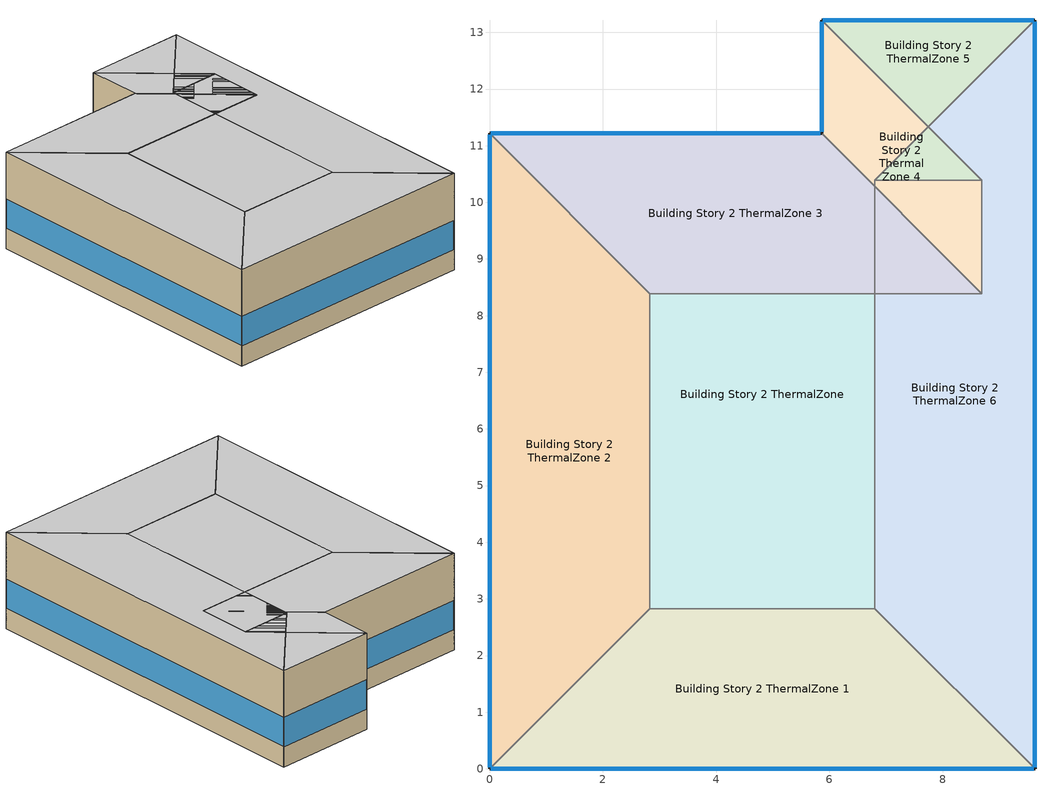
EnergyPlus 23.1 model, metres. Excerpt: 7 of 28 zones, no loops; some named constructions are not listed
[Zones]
Building Story 2 ThermalZone
 floor adiabatic (Typical Interior Floor): 6.8,2.83 2.83,2.83 2.83,8.39 8.69,8.39 8.69,10.39 6.8,10.39 z3.6
 wall adiabatic (Typical Interior Wall): 2.83,2.83 6.8,2.83 6.8,10.39 8.69,10.39 8.69,8.39 2.83,8.39 2.83,2.83 z3.6:7.2
 ceiling adiabatic (Typical Interior Ceiling): 6.8,10.39 8.69,10.39 8.69,8.39 2.83,8.39 2.83,2.83 6.8,2.83 z7.2
Building Story 2 ThermalZone 1
 floor adiabatic (Typical Interior Ceiling): 9.63,0 0,0 2.83,2.83 6.8,2.83 z3.6
 wall outside (Typical Insulated Steel Framed Exterior Wall R-12.99): 0,0 9.63,0 z3.6:7.2
 wall adiabatic (Typical Interior Wall): 9.63,0 6.8,2.83 2.83,2.83 0,0 z3.6:7.2
 window (U 0.55 SHGC 0.25): 0.03,0 9.6,0 z4.36:5.45
 ceiling adiabatic (Typical Interior Ceiling): 6.8,2.83 2.83,2.83 0,0 9.63,0 z7.2
Building Story 2 ThermalZone 2
 floor adiabatic (Typical Interior Ceiling): 0,0 0,11.22 2.83,8.39 2.83,2.83 z3.6
 wall outside (Typical Insulated Steel Framed Exterior Wall R-12.99): 0,11.22 0,0 z3.6:7.2
 wall adiabatic (Typical Interior Wall): 0,0 2.83,2.83 2.83,8.39 0,11.22 z3.6:7.2
 window (U 0.55 SHGC 0.25): 0,11.19 0,0.03 z4.36:5.45
 ceiling adiabatic (Typical Interior Floor): 2.83,2.83 2.83,8.39 0,11.22 0,0 z7.2
Building Story 2 ThermalZone 3
 floor adiabatic (Typical Interior Ceiling): 0,11.22 5.86,11.22 8.69,8.39 2.83,8.39 z3.6
 wall outside (Typical Insulated Steel Framed Exterior Wall R-12.99): 5.86,11.22 0,11.22 z3.6:7.2
 wall adiabatic (Typical Interior Wall): 0,11.22 2.83,8.39 8.69,8.39 5.86,11.22 z3.6:7.2
 window (U 0.55 SHGC 0.25): 5.84,11.22 0.03,11.22 z4.36:5.45
 ceiling adiabatic (Typical Interior Floor): 2.83,8.39 8.69,8.39 5.86,11.22 0,11.22 z7.2
Building Story 2 ThermalZone 4
 floor adiabatic (Typical Interior Ceiling): 5.86,11.22 5.86,13.22 8.69,10.39 8.69,8.39 z3.6
 wall outside (Typical Insulated Steel Framed Exterior Wall R-12.99): 5.86,13.22 5.86,11.22 z3.6:7.2
 wall adiabatic (Typical Interior Wall): 5.86,11.22 8.69,8.39 8.69,10.39 5.86,13.22 z3.6:7.2
 window (U 0.55 SHGC 0.25): 5.86,13.19 5.86,11.24 z4.36:5.47
 ceiling adiabatic (Typical Interior Floor): 8.69,8.39 8.69,10.39 5.86,13.22 5.86,11.22 z7.2
Building Story 2 ThermalZone 5
 floor adiabatic (Typical Interior Ceiling): 5.86,13.22 9.63,13.22 6.8,10.39 8.69,10.39 z3.6
 wall outside (Typical Insulated Steel Framed Exterior Wall R-12.99): 9.63,13.22 5.86,13.22 z3.6:7.2
 wall adiabatic (Typical Interior Wall): 5.86,13.22 8.69,10.39 6.8,10.39 9.63,13.22 z3.6:7.2
 window (U 0.55 SHGC 0.25): 9.6,13.22 5.89,13.22 z4.36:5.46
 ceiling adiabatic (Typical Interior Floor): 8.69,10.39 6.8,10.39 9.63,13.22 5.86,13.22 z7.2
Building Story 2 ThermalZone 6
 floor adiabatic (Typical Interior Ceiling): 9.63,13.22 9.63,0 6.8,2.83 6.8,10.39 z3.6
 wall outside (Typical Insulated Steel Framed Exterior Wall R-12.99): 9.63,0 9.63,13.22 z3.6:7.2
 wall adiabatic (Typical Interior Wall): 9.63,13.22 6.8,10.39 6.8,2.83 9.63,0 z3.6:7.2
 window (U 0.55 SHGC 0.25): 9.63,0.03 9.63,13.19 z4.36:5.45
 ceiling adiabatic (Typical Interior Floor): 6.8,10.39 6.8,2.83 9.63,0 9.63,13.22 z7.2
[Schedule:Day:Interval]
SchoolSecondary BLDG_LIGHT_SCH_2013 Wkdy Day; SchoolSecondary BLDG_LIGHT_SCH_2013 Wkdy Day 2; SchoolSecondary BLDG_LIGHT_MECHANICAL_SCH_2013 Wkdy Day; SchoolSecondary BLDG_LIGHT_MECHANICAL_SCH_2013 Wkdy Day 2: No, 07:00, 0.1773, 21:00, 0.9, 24:00, 0.1773
SchoolSecondary BLDG_LIGHT_SCH_2013 Wknd Day; SchoolSecondary BLDG_LIGHT_SCH_2013 Wknd Day 1; SchoolSecondary BLDG_LIGHT_SCH_2013 Default; SchoolSecondary BLDG_LIGHT_CLASSROOM_SCH_2013 Wknd Day; SchoolSecondary BLDG_LIGHT_CLASSROOM_SCH_2013 Wknd Day 1; SchoolSecondary BLDG_LIGHT_CLASSROOM_SCH_2013 Default; SchoolSecondary BLDG_LIGHT_GYM_SCH_2013 Wknd Day; SchoolSecondary BLDG_LIGHT_GYM_SCH_2013 Wknd Day 1; SchoolSecondary BLDG_LIGHT_GYM_SCH_2013 Default; SchoolSecondary BLDG_LIGHT_LIBRARY_SCH_2013 Wknd Day; SchoolSecondary BLDG_LIGHT_LIBRARY_SCH_2013 Wknd Day 1; SchoolSecondary BLDG_LIGHT_LIBRARY_SCH_2013 Default; SchoolSecondary BLDG_LIGHT_LOBBYFLR1_SCH_2013 Wknd Day; SchoolSecondary BLDG_LIGHT_LOBBYFLR1_SCH_2013 Wknd Day 1; SchoolSecondary BLDG_LIGHT_LOBBYFLR1_SCH_2013 Default; SchoolSecondary BLDG_LIGHT_MECHANICAL_SCH_2013 Wknd Day; SchoolSecondary BLDG_LIGHT_MECHANICAL_SCH_2013 Wknd Day 1; SchoolSecondary BLDG_LIGHT_MECHANICAL_SCH_2013 Default; SchoolSecondary BLDG_LIGHT_OFFICE_SCH_2013 Wknd Day; SchoolSecondary BLDG_LIGHT_OFFICE_SCH_2013 Wknd Day 1; SchoolSecondary BLDG_LIGHT_OFFICE_SCH_2013 Default; SchoolSecondary BLDG_LIGHT_BATH_SCH_2013 Wknd Day; SchoolSecondary BLDG_LIGHT_BATH_SCH_2013 Wknd Day 1; SchoolSecondary BLDG_LIGHT_BATH_SCH_2013 Default; SchoolSecondary BLDG_LIGHT_CORRIDOR_SCH_2013 Wknd Day; SchoolSecondary BLDG_LIGHT_CORRIDOR_SCH_2013 Wknd Day 1; SchoolSecondary BLDG_LIGHT_CORRIDOR_SCH_2013 Default: No, 24:00, 0.1773
SchoolSecondary BLDG_LIGHT_SCH_2013 Wkdy Day 1; SchoolSecondary BLDG_LIGHT_MECHANICAL_SCH_2013 Wkdy Day 1: No, 08:00, 0.1773, 20:00, 0.5, 24:00, 0.1773
SchoolSecondary BLDG_LIGHT_SCH_2013 Summer Design Day; SchoolSecondary BLDG_LIGHT_CLASSROOM_SCH_2013 Summer Design Day; SchoolSecondary BLDG_LIGHT_GYM_SCH_2013 Summer Design Day; SchoolSecondary BLDG_LIGHT_LIBRARY_SCH_2013 Summer Design Day; SchoolSecondary BLDG_LIGHT_LOBBYFLR1_SCH_2013 Summer Design Day; SchoolSecondary BLDG_LIGHT_MECHANICAL_SCH_2013 Summer Design Day; SchoolSecondary BLDG_LIGHT_OFFICE_SCH_2013 Summer Design Day; SchoolSecondary BLDG_LIGHT_BATH_SCH_2013 Summer Design Day; 19 space(s) Occ Sch Summer Design Day 3; 19 space(s) Occ Sch Winter Design Day 3; 19 space(s) Occ Sch Summer Design Day 1; 19 space(s) Occ Sch Winter Design Day 1; 19 space(s) Occ Sch Summer Design Day 2; 19 space(s) Occ Sch Winter Design Day 2; SchoolSecondary BLDG_LIGHT_CORRIDOR_SCH_2013 Summer Design Day: No, 24:00, 1
SchoolSecondary BLDG_LIGHT_SCH_2013 Winter Design Day; SchoolSecondary BLDG_LIGHT_CLASSROOM_SCH_2013 Winter Design Day; SchoolSecondary BLDG_LIGHT_GYM_SCH_2013 Winter Design Day; SchoolSecondary BLDG_LIGHT_LIBRARY_SCH_2013 Winter Design Day; SchoolSecondary BLDG_LIGHT_LOBBYFLR1_SCH_2013 Winter Design Day; SchoolSecondary BLDG_LIGHT_MECHANICAL_SCH_2013 Winter Design Day; SchoolSecondary BLDG_LIGHT_OFFICE_SCH_2013 Winter Design Day; SchoolSecondary BLDG_LIGHT_BATH_SCH_2013 Winter Design Day; SchoolSecondary BLDG_OCC_SCH_Auditorium Wknd Day; SchoolSecondary BLDG_OCC_SCH_Auditorium Wknd Day 1; SchoolSecondary BLDG_OCC_SCH_Auditorium Default; SchoolSecondary BLDG_OCC_SCH_Auditorium Winter Design Day; SchoolSecondary BLDG_OCC_SCH_Cafeteria Wknd Day; SchoolSecondary BLDG_OCC_SCH_Cafeteria Wknd Day 1; SchoolSecondary BLDG_OCC_SCH_Cafeteria Default; SchoolSecondary BLDG_OCC_SCH_Cafeteria Winter Design Day; SchoolSecondary BLDG_OCC_SCH_Extend Wknd Day; SchoolSecondary BLDG_OCC_SCH_Extend Wknd Day 1; SchoolSecondary BLDG_OCC_SCH_Extend Default; SchoolSecondary BLDG_OCC_SCH_Extend Winter Design Day; SchoolSecondary BLDG_OCC_SCH_Gym Wknd Day; SchoolSecondary BLDG_OCC_SCH_Gym Wknd Day 1; SchoolSecondary BLDG_OCC_SCH_Gym Default; SchoolSecondary BLDG_OCC_SCH_Gym Winter Design Day; SchoolSecondary BLDG_OCC_SCH Wknd Day; SchoolSecondary BLDG_OCC_SCH Wknd Day 1; SchoolSecondary BLDG_OCC_SCH Default; SchoolSecondary BLDG_OCC_SCH Winter Design Day; SchoolSecondary BLDG_OCC_SCH_Offices Wknd Day; SchoolSecondary BLDG_OCC_SCH_Offices Wknd Day 1; SchoolSecondary BLDG_OCC_SCH_Offices Default; SchoolSecondary BLDG_OCC_SCH_Offices Winter Design Day; SchoolSecondary BLDG_LIGHT_CORRIDOR_SCH_2013 Winter Design Day: No, 24:00, 0
SchoolSecondary BLDG_LIGHT_CLASSROOM_SCH_2013 Wkdy Day; SchoolSecondary BLDG_LIGHT_CLASSROOM_SCH_2013 Wkdy Day 2: No, 07:00, 0.1773, 08:00, 0.9, 21:00, 0.598291, 24:00, 0.1773
SchoolSecondary BLDG_LIGHT_CLASSROOM_SCH_2013 Wkdy Day 1: No, 08:00, 0.1773, 20:00, 0.332384, 21:00, 0.117863, 24:00, 0.1773
SchoolSecondary BLDG_LIGHT_GYM_SCH_2013 Wkdy Day; SchoolSecondary BLDG_LIGHT_GYM_SCH_2013 Wkdy Day 2: No, 07:00, 0.1773, 08:00, 0.9, 21:00, 0.88182, 24:00, 0.1773
SchoolSecondary BLDG_LIGHT_GYM_SCH_2013 Wkdy Day 1: No, 08:00, 0.1773, 20:00, 0.4899, 21:00, 0.173719, 24:00, 0.1773
SchoolSecondary BLDG_LIGHT_LIBRARY_SCH_2013 Wkdy Day; SchoolSecondary BLDG_LIGHT_LIBRARY_SCH_2013 Wkdy Day 2: No, 07:00, 0.1773, 08:00, 0.9, 21:00, 0.8325, 24:00, 0.1773
SchoolSecondary BLDG_LIGHT_LIBRARY_SCH_2013 Wkdy Day 1: No, 08:00, 0.1773, 20:00, 0.4625, 21:00, 0.164002, 24:00, 0.1773
SchoolSecondary BLDG_LIGHT_LOBBYFLR1_SCH_2013 Wkdy Day; SchoolSecondary BLDG_LIGHT_LOBBYFLR1_SCH_2013 Wkdy Day 2: No, 07:00, 0.1773, 08:00, 0.9, 21:00, 0.855, 24:00, 0.1773
SchoolSecondary BLDG_LIGHT_LOBBYFLR1_SCH_2013 Wkdy Day 1: No, 08:00, 0.1773, 20:00, 0.475, 21:00, 0.168435, 24:00, 0.1773
SchoolSecondary BLDG_LIGHT_OFFICE_SCH_2013 Wkdy Day; SchoolSecondary BLDG_LIGHT_OFFICE_SCH_2013 Wkdy Day 2: No, 07:00, 0.1773, 08:00, 0.9, 21:00, 0.747958, 24:00, 0.1773
SchoolSecondary BLDG_LIGHT_OFFICE_SCH_2013 Wkdy Day 1: No, 08:00, 0.1773, 20:00, 0.415533, 21:00, 0.147348, 24:00, 0.1773
SchoolSecondary BLDG_LIGHT_BATH_SCH_2013 Wkdy Day; SchoolSecondary BLDG_LIGHT_BATH_SCH_2013 Wkdy Day 2: No, 07:00, 0.1773, 08:00, 0.9, 21:00, 0.594, 24:00, 0.1773
SchoolSecondary BLDG_LIGHT_BATH_SCH_2013 Wkdy Day 1: No, 08:00, 0.1773, 20:00, 0.33, 21:00, 0.117018, 24:00, 0.1773
SchoolSecondary BLDG_OCC_SCH_Auditorium Wkdy|SmrDsn Day; SchoolSecondary BLDG_OCC_SCH_Auditorium Wkdy|SmrDsn Day 2; SchoolSecondary BLDG_OCC_SCH_Auditorium Summer Design Day: No, 08:00, 0, 15:00, 0.25, 20:00, 0.95, 24:00, 0
SchoolSecondary BLDG_OCC_SCH_Auditorium Wkdy|SmrDsn Day 1: No, 08:00, 0, 17:00, 0.15, 19:00, 0.35, 24:00, 0
SchoolSecondary ACTIVITY_SCH Default; SchoolSecondary ACTIVITY_SCH Summer Design Day; SchoolSecondary ACTIVITY_SCH Winter Design Day: No, 24:00, 120
SchoolSecondary BLDG_OCC_SCH_Cafeteria Wkdy|SmrDsn Day; SchoolSecondary BLDG_OCC_SCH_Cafeteria Wkdy|SmrDsn Day 2; SchoolSecondary BLDG_OCC_SCH_Cafeteria Summer Design Day: No, 09:00, 0, 15:00, 0.95, 20:00, 0.35, 24:00, 0
SchoolSecondary BLDG_OCC_SCH_Cafeteria Wkdy|SmrDsn Day 1: No, 09:00, 0, 17:00, 0.15, 19:00, 0.35, 24:00, 0
SchoolSecondary BLDG_OCC_SCH_Extend Wkdy|SmrDsn Day; SchoolSecondary BLDG_OCC_SCH_Extend Wkdy|SmrDsn Day 2; SchoolSecondary BLDG_OCC_SCH_Extend Summer Design Day: No, 08:00, 0, 21:00, 0.95, 24:00, 0
SchoolSecondary BLDG_OCC_SCH_Extend Wkdy|SmrDsn Day 1: No, 08:00, 0, 21:00, 0.5, 24:00, 0
SchoolSecondary BLDG_OCC_SCH_Gym Wkdy|SmrDsn Day; SchoolSecondary BLDG_OCC_SCH_Gym Wkdy|SmrDsn Day 2; SchoolSecondary BLDG_OCC_SCH_Gym Summer Design Day: No, 08:00, 0, 16:00, 0.35, 21:00, 0.95, 24:00, 0
SchoolSecondary BLDG_OCC_SCH_Gym Wkdy|SmrDsn Day 1: No, 08:00, 0, 21:00, 0.35, 24:00, 0
SchoolSecondary BLDG_OCC_SCH Wkdy|SmrDsn Day; SchoolSecondary BLDG_OCC_SCH Wkdy|SmrDsn Day 2; SchoolSecondary BLDG_OCC_SCH Summer Design Day: No, 08:00, 0, 16:00, 0.95, 21:00, 0.15, 24:00, 0
SchoolSecondary BLDG_OCC_SCH Wkdy|SmrDsn Day 1: No, 08:00, 0, 21:00, 0.15, 24:00, 0
SchoolSecondary BLDG_OCC_SCH_Offices Wkdy|SmrDsn Day; SchoolSecondary BLDG_OCC_SCH_Offices Wkdy|SmrDsn Day 2; SchoolSecondary BLDG_OCC_SCH_Offices Summer Design Day: No, 08:00, 0, 17:00, 0.95, 21:00, 0.15, 24:00, 0
SchoolSecondary BLDG_OCC_SCH_Offices Wkdy|SmrDsn Day 1: No, 08:00, 0, 17:00, 0.5, 21:00, 0.15, 24:00, 0
19 space(s) Occ Sch Thursday 19; 19 space(s) Occ Sch Friday 19; 19 space(s) Occ Sch Default 3; 19 space(s) Occ Sch Tuesday 19; 19 space(s) Occ Sch Wednesday 19; 19 space(s) Occ Sch Tuesday 18; 19 space(s) Occ Sch Wednesday 18; 19 space(s) Occ Sch Thursday 18; 19 space(s) Occ Sch Friday 18; 19 space(s) Occ Sch Monday 16; 19 space(s) Occ Sch Tuesday 16; 19 space(s) Occ Sch Wednesday 16; 19 space(s) Occ Sch Thursday 16; 19 space(s) Occ Sch Friday 16; 19 space(s) Occ Sch Monday 14; 19 space(s) Occ Sch Wednesday 15; 19 space(s) Occ Sch Thursday 15; 19 space(s) Occ Sch Friday 15; 19 space(s) Occ Sch Monday 13; 19 space(s) Occ Sch Tuesday 15; 19 space(s) Occ Sch Thursday 14; 19 space(s) Occ Sch Friday 14; 19 space(s) Occ Sch Default 2; 19 space(s) Occ Sch Tuesday 14; 19 space(s) Occ Sch Wednesday 14; 19 space(s) Occ Sch Tuesday 13; 19 space(s) Occ Sch Wednesday 13; 19 space(s) Occ Sch Thursday 13; 19 space(s) Occ Sch Friday 13; 19 space(s) Occ Sch Monday 12; 19 space(s) Occ Sch Tuesday 11; 19 space(s) Occ Sch Wednesday 11; 19 space(s) Occ Sch Thursday 11; 19 space(s) Occ Sch Friday 11; 19 space(s) Occ Sch Monday 10; 19 space(s) Occ Sch Wednesday 10; 19 space(s) Occ Sch Thursday 10; 19 space(s) Occ Sch Friday 10; 19 space(s) Occ Sch Monday 9; 19 space(s) Occ Sch Tuesday 10: No, 05:00, 0, 06:00, 1, 07:00, 1, 08:00, 1, 09:00, 1, 11:00, 0, 13:00, 1, 14:00, 0, 15:00, 1, 16:00, 1, 17:00, 1, 18:00, 1, 19:00, 0, 20:00, 1, 21:00, 1, 22:00, 1, 24:00, 0
19 space(s) Occ Sch Saturday 3; 19 space(s) Occ Sch Saturday 2: No, 05:00, 0, 06:00, 1, 07:00, 0, 08:00, 1, 11:00, 0, 12:00, 1, 16:00, 0, 17:00, 1, 18:00, 0, 19:00, 1, 24:00, 0
19 space(s) Occ Sch Sunday 3; 19 space(s) Occ Sch Sunday 2: No, 05:00, 0, 06:00, 1, 17:00, 0, 18:00, 1, 24:00, 0
19 space(s) Occ Sch Wednesday 17; 19 space(s) Occ Sch Thursday 17; 19 space(s) Occ Sch Friday 17; 19 space(s) Occ Sch Monday 15; 19 space(s) Occ Sch Tuesday 17; 19 space(s) Occ Sch Wednesday 12; 19 space(s) Occ Sch Thursday 12; 19 space(s) Occ Sch Friday 12; 19 space(s) Occ Sch Monday 11; 19 space(s) Occ Sch Tuesday 12: No, 05:00, 0, 06:00, 1, 07:00, 1, 08:00, 1, 09:00, 1, 11:00, 0, 13:00, 1, 16:00, 0, 17:00, 1, 18:00, 1, 19:00, 1, 20:00, 0, 21:00, 1, 22:00, 1, 24:00, 0
19 space(s) Occ Sch Thursday 9; 19 space(s) Occ Sch Friday 9; 19 space(s) Occ Sch Default 1; 19 space(s) Occ Sch Tuesday 9; 19 space(s) Occ Sch Wednesday 9; 19 space(s) Occ Sch Wednesday 5; 19 space(s) Occ Sch Thursday 5; 19 space(s) Occ Sch Friday 5; 19 space(s) Occ Sch Monday 5; 19 space(s) Occ Sch Tuesday 5: No, 05:00, 0, 06:00, 0.000997537, 07:00, 0.00109729, 08:00, 0.0577574, 09:00, 0.00937685, 11:00, 0, 13:00, 0.00468843, 14:00, 0, 15:00, 0.0104741, 16:00, 0.0186539, 17:00, 0.00738178, 18:00, 0.00209483, 19:00, 0, 20:00, 0.0256367, 21:00, 0.0249384, 22:00, 0.000498769, 24:00, 0
19 space(s) Occ Sch Saturday 1: No, 05:00, 0, 06:00, 0.000997537, 07:00, 0, 08:00, 0.00209483, 11:00, 0, 12:00, 0.00209483, 16:00, 0, 17:00, 0.000498769, 18:00, 0, 19:00, 0.000498769, 24:00, 0
19 space(s) Occ Sch Sunday 1: No, 05:00, 0, 06:00, 0.000498769, 17:00, 0, 18:00, 0.000498769, 24:00, 0
19 space(s) Occ Sch Tuesday 8; 19 space(s) Occ Sch Wednesday 8; 19 space(s) Occ Sch Thursday 8; 19 space(s) Occ Sch Friday 8; 19 space(s) Occ Sch Monday 8; 19 space(s) Occ Sch Tuesday 6; 19 space(s) Occ Sch Wednesday 6; 19 space(s) Occ Sch Thursday 6; 19 space(s) Occ Sch Friday 6; 19 space(s) Occ Sch Monday 6: No, 05:00, 0, 06:00, 0.000997537, 07:00, 0.00109729, 08:00, 0.0299261, 09:00, 0.00937685, 11:00, 0, 13:00, 0.00468843, 14:00, 0, 15:00, 0.0104741, 16:00, 0.00917734, 17:00, 0.00738178, 18:00, 0.00209483, 19:00, 0, 20:00, 0.0256367, 21:00, 0.0249384, 22:00, 0.000498769, 24:00, 0
19 space(s) Occ Sch Wednesday 7; 19 space(s) Occ Sch Thursday 7; 19 space(s) Occ Sch Friday 7; 19 space(s) Occ Sch Monday 7; 19 space(s) Occ Sch Tuesday 7: No, 05:00, 0, 06:00, 0.000997537, 07:00, 0.00109729, 08:00, 0.0248387, 09:00, 0.00149631, 11:00, 0, 13:00, 0.00468843, 16:00, 0, 17:00, 0.000399015, 18:00, 0.00199507, 19:00, 0.0116712, 20:00, 0, 21:00, 0.013367, 22:00, 0.000498769, 24:00, 0
SchoolSecondary BLDG_EQUIP_SCH_2013 Wkdy Day; SchoolSecondary BLDG_EQUIP_SCH_2013 Wkdy Day 2: No, 08:00, 0.295624, 17:00, 0.90367, 21:00, 0.332931, 24:00, 0.295624
SchoolSecondary BLDG_EQUIP_SCH_2013 Default|Wknd Day; SchoolSecondary BLDG_EQUIP_SCH_2013 Default|Wknd Day 2; SchoolSecondary BLDG_EQUIP_SCH_2013 Default: No, 24:00, 0.295624
SchoolSecondary BLDG_EQUIP_SCH_2013 Wkdy Day 1: No, 08:00, 0.21116, 17:00, 0.475616, 21:00, 0.237808, 24:00, 0.21116
SchoolSecondary BLDG_EQUIP_SCH_2013 Default|Wknd Day 1: No, 24:00, 0.21116
SchoolSecondary BLDG_EQUIP_SCH_2013 Summer Design Day: No, 08:00, 0.35, 17:00, 0.95, 24:00, 0.35
SchoolSecondary BLDG_EQUIP_SCH_2013 Winter Design Day 2: No, 24:00, 0.35
SchoolSecondary KITCHEN_ELEC_EQUIP_SCH Wkdy Day; SchoolSecondary KITCHEN_ELEC_EQUIP_SCH Wkdy Day 1; SchoolSecondary KITCHEN_ELEC_EQUIP_SCH Wkdy Day 2; SchoolSecondary KITCHEN_ELEC_EQUIP_SCH Summer Design Day: No, 08:00, 0.1, 10:00, 0.15, 13:00, 0.25, 15:00, 0.15, 24:00, 0.1
SchoolSecondary KITCHEN_ELEC_EQUIP_SCH Wknd Day; SchoolSecondary KITCHEN_ELEC_EQUIP_SCH Wknd Day 1; SchoolSecondary KITCHEN_ELEC_EQUIP_SCH Default; SchoolSecondary KITCHEN_ELEC_EQUIP_SCH Winter Design Day: No, 24:00, 0.1
SchoolSecondary KITCHEN_GAS_EQUIP_SCH Wkdy|SmrDsn Day; SchoolSecondary KITCHEN_GAS_EQUIP_SCH Wkdy|SmrDsn Day 1; SchoolSecondary KITCHEN_GAS_EQUIP_SCH Wkdy|SmrDsn Day 2; SchoolSecondary KITCHEN_GAS_EQUIP_SCH Summer Design Day: No, 08:00, 0.02, 10:00, 0.15, 13:00, 0.2, 15:00, 0.1, 24:00, 0.02
SchoolSecondary KITCHEN_GAS_EQUIP_SCH Wknd Day; SchoolSecondary KITCHEN_GAS_EQUIP_SCH Wknd Day 1; SchoolSecondary KITCHEN_GAS_EQUIP_SCH Default; SchoolSecondary KITCHEN_GAS_EQUIP_SCH Winter Design Day: No, 24:00, 0.02
SchoolSecondary BLDG_LIGHT_CORRIDOR_SCH_2013 Wkdy Day; SchoolSecondary BLDG_LIGHT_CORRIDOR_SCH_2013 Wkdy Day 2: No, 07:00, 0.1773, 08:00, 0.9, 21:00, 0.551772, 24:00, 0.1773
SchoolSecondary BLDG_LIGHT_CORRIDOR_SCH_2013 Wkdy Day 1: No, 08:00, 0.1773, 20:00, 0.30654, 21:00, 0.108699, 24:00, 0.1773
[Schedule:Week:Daily]
SchoolSecondary BLDG_LIGHT_SCH_2013 Week Rule - Jan1-Jan3: SchoolSecondary BLDG_LIGHT_SCH_2013 Wkdy Day, SchoolSecondary BLDG_LIGHT_SCH_2013 Wkdy Day, SchoolSecondary BLDG_LIGHT_SCH_2013 Wkdy Day, SchoolSecondary BLDG_LIGHT_SCH_2013 Wkdy Day, SchoolSecondary BLDG_LIGHT_SCH_2013 Wkdy Day, SchoolSecondary BLDG_LIGHT_SCH_2013 Wkdy Day, SchoolSecondary BLDG_LIGHT_SCH_2013 Wknd Day, SchoolSecondary BLDG_LIGHT_SCH_2013 Default, SchoolSecondary BLDG_LIGHT_SCH_2013 Summer Design Day, SchoolSecondary BLDG_LIGHT_SCH_2013 Winter Design Day, SchoolSecondary BLDG_LIGHT_SCH_2013 Default, SchoolSecondary BLDG_LIGHT_SCH_2013 Default
SchoolSecondary BLDG_LIGHT_SCH_2013 Week Rule - Jan4-Jun27: SchoolSecondary BLDG_LIGHT_SCH_2013 Wknd Day, SchoolSecondary BLDG_LIGHT_SCH_2013 Wkdy Day, SchoolSecondary BLDG_LIGHT_SCH_2013 Wkdy Day, SchoolSecondary BLDG_LIGHT_SCH_2013 Wkdy Day, SchoolSecondary BLDG_LIGHT_SCH_2013 Wkdy Day, SchoolSecondary BLDG_LIGHT_SCH_2013 Wkdy Day, SchoolSecondary BLDG_LIGHT_SCH_2013 Wknd Day, SchoolSecondary BLDG_LIGHT_SCH_2013 Default, SchoolSecondary BLDG_LIGHT_SCH_2013 Summer Design Day, SchoolSecondary BLDG_LIGHT_SCH_2013 Winter Design Day, SchoolSecondary BLDG_LIGHT_SCH_2013 Default, SchoolSecondary BLDG_LIGHT_SCH_2013 Default
SchoolSecondary BLDG_LIGHT_SCH_2013 Week Rule - Jun28-Jul4: SchoolSecondary BLDG_LIGHT_SCH_2013 Wknd Day, SchoolSecondary BLDG_LIGHT_SCH_2013 Wkdy Day, SchoolSecondary BLDG_LIGHT_SCH_2013 Wkdy Day, SchoolSecondary BLDG_LIGHT_SCH_2013 Wkdy Day 1, SchoolSecondary BLDG_LIGHT_SCH_2013 Wkdy Day 1, SchoolSecondary BLDG_LIGHT_SCH_2013 Wkdy Day 1, SchoolSecondary BLDG_LIGHT_SCH_2013 Wknd Day 1, SchoolSecondary BLDG_LIGHT_SCH_2013 Default, SchoolSecondary BLDG_LIGHT_SCH_2013 Summer Design Day, SchoolSecondary BLDG_LIGHT_SCH_2013 Winter Design Day, SchoolSecondary BLDG_LIGHT_SCH_2013 Default, SchoolSecondary BLDG_LIGHT_SCH_2013 Default
SchoolSecondary BLDG_LIGHT_SCH_2013 Week Rule - Jul5-Aug29: SchoolSecondary BLDG_LIGHT_SCH_2013 Wknd Day 1, SchoolSecondary BLDG_LIGHT_SCH_2013 Wkdy Day 1, SchoolSecondary BLDG_LIGHT_SCH_2013 Wkdy Day 1, SchoolSecondary BLDG_LIGHT_SCH_2013 Wkdy Day 1, SchoolSecondary BLDG_LIGHT_SCH_2013 Wkdy Day 1, SchoolSecondary BLDG_LIGHT_SCH_2013 Wkdy Day 1, SchoolSecondary BLDG_LIGHT_SCH_2013 Wknd Day 1, SchoolSecondary BLDG_LIGHT_SCH_2013 Default, SchoolSecondary BLDG_LIGHT_SCH_2013 Summer Design Day, SchoolSecondary BLDG_LIGHT_SCH_2013 Winter Design Day, SchoolSecondary BLDG_LIGHT_SCH_2013 Default, SchoolSecondary BLDG_LIGHT_SCH_2013 Default
SchoolSecondary BLDG_LIGHT_SCH_2013 Week Rule - Aug30-Sep5: SchoolSecondary BLDG_LIGHT_SCH_2013 Wknd Day 1, SchoolSecondary BLDG_LIGHT_SCH_2013 Wkdy Day 1, SchoolSecondary BLDG_LIGHT_SCH_2013 Wkdy Day 2, SchoolSecondary BLDG_LIGHT_SCH_2013 Wkdy Day 2, SchoolSecondary BLDG_LIGHT_SCH_2013 Wkdy Day 2, SchoolSecondary BLDG_LIGHT_SCH_2013 Wkdy Day 2, SchoolSecondary BLDG_LIGHT_SCH_2013 Default, SchoolSecondary BLDG_LIGHT_SCH_2013 Default, SchoolSecondary BLDG_LIGHT_SCH_2013 Summer Design Day, SchoolSecondary BLDG_LIGHT_SCH_2013 Winter Design Day, SchoolSecondary BLDG_LIGHT_SCH_2013 Default, SchoolSecondary BLDG_LIGHT_SCH_2013 Default
SchoolSecondary BLDG_LIGHT_SCH_2013 Week Rule - Sep6-Dec31: SchoolSecondary BLDG_LIGHT_SCH_2013 Default, SchoolSecondary BLDG_LIGHT_SCH_2013 Wkdy Day 2, SchoolSecondary BLDG_LIGHT_SCH_2013 Wkdy Day 2, SchoolSecondary BLDG_LIGHT_SCH_2013 Wkdy Day 2, SchoolSecondary BLDG_LIGHT_SCH_2013 Wkdy Day 2, SchoolSecondary BLDG_LIGHT_SCH_2013 Wkdy Day 2, SchoolSecondary BLDG_LIGHT_SCH_2013 Default, SchoolSecondary BLDG_LIGHT_SCH_2013 Default, SchoolSecondary BLDG_LIGHT_SCH_2013 Summer Design Day, SchoolSecondary BLDG_LIGHT_SCH_2013 Winter Design Day, SchoolSecondary BLDG_LIGHT_SCH_2013 Default, SchoolSecondary BLDG_LIGHT_SCH_2013 Default
SchoolSecondary BLDG_LIGHT_CLASSROOM_SCH_2013 Week Rule - Jan1-Jan3: SchoolSecondary BLDG_LIGHT_CLASSROOM_SCH_2013 Wkdy Day, SchoolSecondary BLDG_LIGHT_CLASSROOM_SCH_2013 Wkdy Day, SchoolSecondary BLDG_LIGHT_CLASSROOM_SCH_2013 Wkdy Day, SchoolSecondary BLDG_LIGHT_CLASSROOM_SCH_2013 Wkdy Day, SchoolSecondary BLDG_LIGHT_CLASSROOM_SCH_2013 Wkdy Day, SchoolSecondary BLDG_LIGHT_CLASSROOM_SCH_2013 Wkdy Day, SchoolSecondary BLDG_LIGHT_CLASSROOM_SCH_2013 Wknd Day, SchoolSecondary BLDG_LIGHT_CLASSROOM_SCH_2013 Default, SchoolSecondary BLDG_LIGHT_CLASSROOM_SCH_2013 Summer Design Day, SchoolSecondary BLDG_LIGHT_CLASSROOM_SCH_2013 Winter Design Day, SchoolSecondary BLDG_LIGHT_CLASSROOM_SCH_2013 Default, SchoolSecondary BLDG_LIGHT_CLASSROOM_SCH_2013 Default
SchoolSecondary BLDG_LIGHT_CLASSROOM_SCH_2013 Week Rule - Jan4-Jun27: SchoolSecondary BLDG_LIGHT_CLASSROOM_SCH_2013 Wknd Day, SchoolSecondary BLDG_LIGHT_CLASSROOM_SCH_2013 Wkdy Day, SchoolSecondary BLDG_LIGHT_CLASSROOM_SCH_2013 Wkdy Day, SchoolSecondary BLDG_LIGHT_CLASSROOM_SCH_2013 Wkdy Day, SchoolSecondary BLDG_LIGHT_CLASSROOM_SCH_2013 Wkdy Day, SchoolSecondary BLDG_LIGHT_CLASSROOM_SCH_2013 Wkdy Day, SchoolSecondary BLDG_LIGHT_CLASSROOM_SCH_2013 Wknd Day, SchoolSecondary BLDG_LIGHT_CLASSROOM_SCH_2013 Default, SchoolSecondary BLDG_LIGHT_CLASSROOM_SCH_2013 Summer Design Day, SchoolSecondary BLDG_LIGHT_CLASSROOM_SCH_2013 Winter Design Day, SchoolSecondary BLDG_LIGHT_CLASSROOM_SCH_2013 Default, SchoolSecondary BLDG_LIGHT_CLASSROOM_SCH_2013 Default
SchoolSecondary BLDG_LIGHT_CLASSROOM_SCH_2013 Week Rule - Jun28-Jul4: SchoolSecondary BLDG_LIGHT_CLASSROOM_SCH_2013 Wknd Day, SchoolSecondary BLDG_LIGHT_CLASSROOM_SCH_2013 Wkdy Day, SchoolSecondary BLDG_LIGHT_CLASSROOM_SCH_2013 Wkdy Day, SchoolSecondary BLDG_LIGHT_CLASSROOM_SCH_2013 Wkdy Day 1, SchoolSecondary BLDG_LIGHT_CLASSROOM_SCH_2013 Wkdy Day 1, SchoolSecondary BLDG_LIGHT_CLASSROOM_SCH_2013 Wkdy Day 1, SchoolSecondary BLDG_LIGHT_CLASSROOM_SCH_2013 Wknd Day 1, SchoolSecondary BLDG_LIGHT_CLASSROOM_SCH_2013 Default, SchoolSecondary BLDG_LIGHT_CLASSROOM_SCH_2013 Summer Design Day, SchoolSecondary BLDG_LIGHT_CLASSROOM_SCH_2013 Winter Design Day, SchoolSecondary BLDG_LIGHT_CLASSROOM_SCH_2013 Default, SchoolSecondary BLDG_LIGHT_CLASSROOM_SCH_2013 Default
SchoolSecondary BLDG_LIGHT_CLASSROOM_SCH_2013 Week Rule - Jul5-Aug29: SchoolSecondary BLDG_LIGHT_CLASSROOM_SCH_2013 Wknd Day 1, SchoolSecondary BLDG_LIGHT_CLASSROOM_SCH_2013 Wkdy Day 1, SchoolSecondary BLDG_LIGHT_CLASSROOM_SCH_2013 Wkdy Day 1, SchoolSecondary BLDG_LIGHT_CLASSROOM_SCH_2013 Wkdy Day 1, SchoolSecondary BLDG_LIGHT_CLASSROOM_SCH_2013 Wkdy Day 1, SchoolSecondary BLDG_LIGHT_CLASSROOM_SCH_2013 Wkdy Day 1, SchoolSecondary BLDG_LIGHT_CLASSROOM_SCH_2013 Wknd Day 1, SchoolSecondary BLDG_LIGHT_CLASSROOM_SCH_2013 Default, SchoolSecondary BLDG_LIGHT_CLASSROOM_SCH_2013 Summer Design Day, SchoolSecondary BLDG_LIGHT_CLASSROOM_SCH_2013 Winter Design Day, SchoolSecondary BLDG_LIGHT_CLASSROOM_SCH_2013 Default, SchoolSecondary BLDG_LIGHT_CLASSROOM_SCH_2013 Default
SchoolSecondary BLDG_LIGHT_CLASSROOM_SCH_2013 Week Rule - Aug30-Sep5: SchoolSecondary BLDG_LIGHT_CLASSROOM_SCH_2013 Wknd Day 1, SchoolSecondary BLDG_LIGHT_CLASSROOM_SCH_2013 Wkdy Day 1, SchoolSecondary BLDG_LIGHT_CLASSROOM_SCH_2013 Wkdy Day 2, SchoolSecondary BLDG_LIGHT_CLASSROOM_SCH_2013 Wkdy Day 2, SchoolSecondary BLDG_LIGHT_CLASSROOM_SCH_2013 Wkdy Day 2, SchoolSecondary BLDG_LIGHT_CLASSROOM_SCH_2013 Wkdy Day 2, SchoolSecondary BLDG_LIGHT_CLASSROOM_SCH_2013 Default, SchoolSecondary BLDG_LIGHT_CLASSROOM_SCH_2013 Default, SchoolSecondary BLDG_LIGHT_CLASSROOM_SCH_2013 Summer Design Day, SchoolSecondary BLDG_LIGHT_CLASSROOM_SCH_2013 Winter Design Day, SchoolSecondary BLDG_LIGHT_CLASSROOM_SCH_2013 Default, SchoolSecondary BLDG_LIGHT_CLASSROOM_SCH_2013 Default
SchoolSecondary BLDG_LIGHT_CLASSROOM_SCH_2013 Week Rule - Sep6-Dec31: SchoolSecondary BLDG_LIGHT_CLASSROOM_SCH_2013 Default, SchoolSecondary BLDG_LIGHT_CLASSROOM_SCH_2013 Wkdy Day 2, SchoolSecondary BLDG_LIGHT_CLASSROOM_SCH_2013 Wkdy Day 2, SchoolSecondary BLDG_LIGHT_CLASSROOM_SCH_2013 Wkdy Day 2, SchoolSecondary BLDG_LIGHT_CLASSROOM_SCH_2013 Wkdy Day 2, SchoolSecondary BLDG_LIGHT_CLASSROOM_SCH_2013 Wkdy Day 2, SchoolSecondary BLDG_LIGHT_CLASSROOM_SCH_2013 Default, SchoolSecondary BLDG_LIGHT_CLASSROOM_SCH_2013 Default, SchoolSecondary BLDG_LIGHT_CLASSROOM_SCH_2013 Summer Design Day, SchoolSecondary BLDG_LIGHT_CLASSROOM_SCH_2013 Winter Design Day, SchoolSecondary BLDG_LIGHT_CLASSROOM_SCH_2013 Default, SchoolSecondary BLDG_LIGHT_CLASSROOM_SCH_2013 Default
SchoolSecondary BLDG_LIGHT_GYM_SCH_2013 Week Rule - Jan1-Jan3: SchoolSecondary BLDG_LIGHT_GYM_SCH_2013 Wkdy Day, SchoolSecondary BLDG_LIGHT_GYM_SCH_2013 Wkdy Day, SchoolSecondary BLDG_LIGHT_GYM_SCH_2013 Wkdy Day, SchoolSecondary BLDG_LIGHT_GYM_SCH_2013 Wkdy Day, SchoolSecondary BLDG_LIGHT_GYM_SCH_2013 Wkdy Day, SchoolSecondary BLDG_LIGHT_GYM_SCH_2013 Wkdy Day, SchoolSecondary BLDG_LIGHT_GYM_SCH_2013 Wknd Day, SchoolSecondary BLDG_LIGHT_GYM_SCH_2013 Default, SchoolSecondary BLDG_LIGHT_GYM_SCH_2013 Summer Design Day, SchoolSecondary BLDG_LIGHT_GYM_SCH_2013 Winter Design Day, SchoolSecondary BLDG_LIGHT_GYM_SCH_2013 Default, SchoolSecondary BLDG_LIGHT_GYM_SCH_2013 Default
SchoolSecondary BLDG_LIGHT_GYM_SCH_2013 Week Rule - Jan4-Jun27: SchoolSecondary BLDG_LIGHT_GYM_SCH_2013 Wknd Day, SchoolSecondary BLDG_LIGHT_GYM_SCH_2013 Wkdy Day, SchoolSecondary BLDG_LIGHT_GYM_SCH_2013 Wkdy Day, SchoolSecondary BLDG_LIGHT_GYM_SCH_2013 Wkdy Day, SchoolSecondary BLDG_LIGHT_GYM_SCH_2013 Wkdy Day, SchoolSecondary BLDG_LIGHT_GYM_SCH_2013 Wkdy Day, SchoolSecondary BLDG_LIGHT_GYM_SCH_2013 Wknd Day, SchoolSecondary BLDG_LIGHT_GYM_SCH_2013 Default, SchoolSecondary BLDG_LIGHT_GYM_SCH_2013 Summer Design Day, SchoolSecondary BLDG_LIGHT_GYM_SCH_2013 Winter Design Day, SchoolSecondary BLDG_LIGHT_GYM_SCH_2013 Default, SchoolSecondary BLDG_LIGHT_GYM_SCH_2013 Default
SchoolSecondary BLDG_LIGHT_GYM_SCH_2013 Week Rule - Jun28-Jul4: SchoolSecondary BLDG_LIGHT_GYM_SCH_2013 Wknd Day, SchoolSecondary BLDG_LIGHT_GYM_SCH_2013 Wkdy Day, SchoolSecondary BLDG_LIGHT_GYM_SCH_2013 Wkdy Day, SchoolSecondary BLDG_LIGHT_GYM_SCH_2013 Wkdy Day 1, SchoolSecondary BLDG_LIGHT_GYM_SCH_2013 Wkdy Day 1, SchoolSecondary BLDG_LIGHT_GYM_SCH_2013 Wkdy Day 1, SchoolSecondary BLDG_LIGHT_GYM_SCH_2013 Wknd Day 1, SchoolSecondary BLDG_LIGHT_GYM_SCH_2013 Default, SchoolSecondary BLDG_LIGHT_GYM_SCH_2013 Summer Design Day, SchoolSecondary BLDG_LIGHT_GYM_SCH_2013 Winter Design Day, SchoolSecondary BLDG_LIGHT_GYM_SCH_2013 Default, SchoolSecondary BLDG_LIGHT_GYM_SCH_2013 Default
SchoolSecondary BLDG_LIGHT_GYM_SCH_2013 Week Rule - Jul5-Aug29: SchoolSecondary BLDG_LIGHT_GYM_SCH_2013 Wknd Day 1, SchoolSecondary BLDG_LIGHT_GYM_SCH_2013 Wkdy Day 1, SchoolSecondary BLDG_LIGHT_GYM_SCH_2013 Wkdy Day 1, SchoolSecondary BLDG_LIGHT_GYM_SCH_2013 Wkdy Day 1, SchoolSecondary BLDG_LIGHT_GYM_SCH_2013 Wkdy Day 1, SchoolSecondary BLDG_LIGHT_GYM_SCH_2013 Wkdy Day 1, SchoolSecondary BLDG_LIGHT_GYM_SCH_2013 Wknd Day 1, SchoolSecondary BLDG_LIGHT_GYM_SCH_2013 Default, SchoolSecondary BLDG_LIGHT_GYM_SCH_2013 Summer Design Day, SchoolSecondary BLDG_LIGHT_GYM_SCH_2013 Winter Design Day, SchoolSecondary BLDG_LIGHT_GYM_SCH_2013 Default, SchoolSecondary BLDG_LIGHT_GYM_SCH_2013 Default
SchoolSecondary BLDG_LIGHT_GYM_SCH_2013 Week Rule - Aug30-Sep5: SchoolSecondary BLDG_LIGHT_GYM_SCH_2013 Wknd Day 1, SchoolSecondary BLDG_LIGHT_GYM_SCH_2013 Wkdy Day 1, SchoolSecondary BLDG_LIGHT_GYM_SCH_2013 Wkdy Day 2, SchoolSecondary BLDG_LIGHT_GYM_SCH_2013 Wkdy Day 2, SchoolSecondary BLDG_LIGHT_GYM_SCH_2013 Wkdy Day 2, SchoolSecondary BLDG_LIGHT_GYM_SCH_2013 Wkdy Day 2, SchoolSecondary BLDG_LIGHT_GYM_SCH_2013 Default, SchoolSecondary BLDG_LIGHT_GYM_SCH_2013 Default, SchoolSecondary BLDG_LIGHT_GYM_SCH_2013 Summer Design Day, SchoolSecondary BLDG_LIGHT_GYM_SCH_2013 Winter Design Day, SchoolSecondary BLDG_LIGHT_GYM_SCH_2013 Default, SchoolSecondary BLDG_LIGHT_GYM_SCH_2013 Default
SchoolSecondary BLDG_LIGHT_GYM_SCH_2013 Week Rule - Sep6-Dec31: SchoolSecondary BLDG_LIGHT_GYM_SCH_2013 Default, SchoolSecondary BLDG_LIGHT_GYM_SCH_2013 Wkdy Day 2, SchoolSecondary BLDG_LIGHT_GYM_SCH_2013 Wkdy Day 2, SchoolSecondary BLDG_LIGHT_GYM_SCH_2013 Wkdy Day 2, SchoolSecondary BLDG_LIGHT_GYM_SCH_2013 Wkdy Day 2, SchoolSecondary BLDG_LIGHT_GYM_SCH_2013 Wkdy Day 2, SchoolSecondary BLDG_LIGHT_GYM_SCH_2013 Default, SchoolSecondary BLDG_LIGHT_GYM_SCH_2013 Default, SchoolSecondary BLDG_LIGHT_GYM_SCH_2013 Summer Design Day, SchoolSecondary BLDG_LIGHT_GYM_SCH_2013 Winter Design Day, SchoolSecondary BLDG_LIGHT_GYM_SCH_2013 Default, SchoolSecondary BLDG_LIGHT_GYM_SCH_2013 Default
SchoolSecondary BLDG_LIGHT_LIBRARY_SCH_2013 Week Rule - Jan1-Jan3: SchoolSecondary BLDG_LIGHT_LIBRARY_SCH_2013 Wkdy Day, SchoolSecondary BLDG_LIGHT_LIBRARY_SCH_2013 Wkdy Day, SchoolSecondary BLDG_LIGHT_LIBRARY_SCH_2013 Wkdy Day, SchoolSecondary BLDG_LIGHT_LIBRARY_SCH_2013 Wkdy Day, SchoolSecondary BLDG_LIGHT_LIBRARY_SCH_2013 Wkdy Day, SchoolSecondary BLDG_LIGHT_LIBRARY_SCH_2013 Wkdy Day, SchoolSecondary BLDG_LIGHT_LIBRARY_SCH_2013 Wknd Day, SchoolSecondary BLDG_LIGHT_LIBRARY_SCH_2013 Default, SchoolSecondary BLDG_LIGHT_LIBRARY_SCH_2013 Summer Design Day, SchoolSecondary BLDG_LIGHT_LIBRARY_SCH_2013 Winter Design Day, SchoolSecondary BLDG_LIGHT_LIBRARY_SCH_2013 Default, SchoolSecondary BLDG_LIGHT_LIBRARY_SCH_2013 Default
SchoolSecondary BLDG_LIGHT_LIBRARY_SCH_2013 Week Rule - Jan4-Jun27: SchoolSecondary BLDG_LIGHT_LIBRARY_SCH_2013 Wknd Day, SchoolSecondary BLDG_LIGHT_LIBRARY_SCH_2013 Wkdy Day, SchoolSecondary BLDG_LIGHT_LIBRARY_SCH_2013 Wkdy Day, SchoolSecondary BLDG_LIGHT_LIBRARY_SCH_2013 Wkdy Day, SchoolSecondary BLDG_LIGHT_LIBRARY_SCH_2013 Wkdy Day, SchoolSecondary BLDG_LIGHT_LIBRARY_SCH_2013 Wkdy Day, SchoolSecondary BLDG_LIGHT_LIBRARY_SCH_2013 Wknd Day, SchoolSecondary BLDG_LIGHT_LIBRARY_SCH_2013 Default, SchoolSecondary BLDG_LIGHT_LIBRARY_SCH_2013 Summer Design Day, SchoolSecondary BLDG_LIGHT_LIBRARY_SCH_2013 Winter Design Day, SchoolSecondary BLDG_LIGHT_LIBRARY_SCH_2013 Default, SchoolSecondary BLDG_LIGHT_LIBRARY_SCH_2013 Default
SchoolSecondary BLDG_LIGHT_LIBRARY_SCH_2013 Week Rule - Jun28-Jul4: SchoolSecondary BLDG_LIGHT_LIBRARY_SCH_2013 Wknd Day, SchoolSecondary BLDG_LIGHT_LIBRARY_SCH_2013 Wkdy Day, SchoolSecondary BLDG_LIGHT_LIBRARY_SCH_2013 Wkdy Day, SchoolSecondary BLDG_LIGHT_LIBRARY_SCH_2013 Wkdy Day 1, SchoolSecondary BLDG_LIGHT_LIBRARY_SCH_2013 Wkdy Day 1, SchoolSecondary BLDG_LIGHT_LIBRARY_SCH_2013 Wkdy Day 1, SchoolSecondary BLDG_LIGHT_LIBRARY_SCH_2013 Wknd Day 1, SchoolSecondary BLDG_LIGHT_LIBRARY_SCH_2013 Default, SchoolSecondary BLDG_LIGHT_LIBRARY_SCH_2013 Summer Design Day, SchoolSecondary BLDG_LIGHT_LIBRARY_SCH_2013 Winter Design Day, SchoolSecondary BLDG_LIGHT_LIBRARY_SCH_2013 Default, SchoolSecondary BLDG_LIGHT_LIBRARY_SCH_2013 Default
SchoolSecondary BLDG_LIGHT_LIBRARY_SCH_2013 Week Rule - Jul5-Aug29: SchoolSecondary BLDG_LIGHT_LIBRARY_SCH_2013 Wknd Day 1, SchoolSecondary BLDG_LIGHT_LIBRARY_SCH_2013 Wkdy Day 1, SchoolSecondary BLDG_LIGHT_LIBRARY_SCH_2013 Wkdy Day 1, SchoolSecondary BLDG_LIGHT_LIBRARY_SCH_2013 Wkdy Day 1, SchoolSecondary BLDG_LIGHT_LIBRARY_SCH_2013 Wkdy Day 1, SchoolSecondary BLDG_LIGHT_LIBRARY_SCH_2013 Wkdy Day 1, SchoolSecondary BLDG_LIGHT_LIBRARY_SCH_2013 Wknd Day 1, SchoolSecondary BLDG_LIGHT_LIBRARY_SCH_2013 Default, SchoolSecondary BLDG_LIGHT_LIBRARY_SCH_2013 Summer Design Day, SchoolSecondary BLDG_LIGHT_LIBRARY_SCH_2013 Winter Design Day, SchoolSecondary BLDG_LIGHT_LIBRARY_SCH_2013 Default, SchoolSecondary BLDG_LIGHT_LIBRARY_SCH_2013 Default
SchoolSecondary BLDG_LIGHT_LIBRARY_SCH_2013 Week Rule - Aug30-Sep5: SchoolSecondary BLDG_LIGHT_LIBRARY_SCH_2013 Wknd Day 1, SchoolSecondary BLDG_LIGHT_LIBRARY_SCH_2013 Wkdy Day 1, SchoolSecondary BLDG_LIGHT_LIBRARY_SCH_2013 Wkdy Day 2, SchoolSecondary BLDG_LIGHT_LIBRARY_SCH_2013 Wkdy Day 2, SchoolSecondary BLDG_LIGHT_LIBRARY_SCH_2013 Wkdy Day 2, SchoolSecondary BLDG_LIGHT_LIBRARY_SCH_2013 Wkdy Day 2, SchoolSecondary BLDG_LIGHT_LIBRARY_SCH_2013 Default, SchoolSecondary BLDG_LIGHT_LIBRARY_SCH_2013 Default, SchoolSecondary BLDG_LIGHT_LIBRARY_SCH_2013 Summer Design Day, SchoolSecondary BLDG_LIGHT_LIBRARY_SCH_2013 Winter Design Day, SchoolSecondary BLDG_LIGHT_LIBRARY_SCH_2013 Default, SchoolSecondary BLDG_LIGHT_LIBRARY_SCH_2013 Default
SchoolSecondary BLDG_LIGHT_LIBRARY_SCH_2013 Week Rule - Sep6-Dec31: SchoolSecondary BLDG_LIGHT_LIBRARY_SCH_2013 Default, SchoolSecondary BLDG_LIGHT_LIBRARY_SCH_2013 Wkdy Day 2, SchoolSecondary BLDG_LIGHT_LIBRARY_SCH_2013 Wkdy Day 2, SchoolSecondary BLDG_LIGHT_LIBRARY_SCH_2013 Wkdy Day 2, SchoolSecondary BLDG_LIGHT_LIBRARY_SCH_2013 Wkdy Day 2, SchoolSecondary BLDG_LIGHT_LIBRARY_SCH_2013 Wkdy Day 2, SchoolSecondary BLDG_LIGHT_LIBRARY_SCH_2013 Default, SchoolSecondary BLDG_LIGHT_LIBRARY_SCH_2013 Default, SchoolSecondary BLDG_LIGHT_LIBRARY_SCH_2013 Summer Design Day, SchoolSecondary BLDG_LIGHT_LIBRARY_SCH_2013 Winter Design Day, SchoolSecondary BLDG_LIGHT_LIBRARY_SCH_2013 Default, SchoolSecondary BLDG_LIGHT_LIBRARY_SCH_2013 Default
SchoolSecondary BLDG_LIGHT_LOBBYFLR1_SCH_2013 Week Rule - Jan1-Jan3: SchoolSecondary BLDG_LIGHT_LOBBYFLR1_SCH_2013 Wkdy Day, SchoolSecondary BLDG_LIGHT_LOBBYFLR1_SCH_2013 Wkdy Day, SchoolSecondary BLDG_LIGHT_LOBBYFLR1_SCH_2013 Wkdy Day, SchoolSecondary BLDG_LIGHT_LOBBYFLR1_SCH_2013 Wkdy Day, SchoolSecondary BLDG_LIGHT_LOBBYFLR1_SCH_2013 Wkdy Day, SchoolSecondary BLDG_LIGHT_LOBBYFLR1_SCH_2013 Wkdy Day, SchoolSecondary BLDG_LIGHT_LOBBYFLR1_SCH_2013 Wknd Day, SchoolSecondary BLDG_LIGHT_LOBBYFLR1_SCH_2013 Default, SchoolSecondary BLDG_LIGHT_LOBBYFLR1_SCH_2013 Summer Design Day, SchoolSecondary BLDG_LIGHT_LOBBYFLR1_SCH_2013 Winter Design Day, SchoolSecondary BLDG_LIGHT_LOBBYFLR1_SCH_2013 Default, SchoolSecondary BLDG_LIGHT_LOBBYFLR1_SCH_2013 Default
SchoolSecondary BLDG_LIGHT_LOBBYFLR1_SCH_2013 Week Rule - Jan4-Jun27: SchoolSecondary BLDG_LIGHT_LOBBYFLR1_SCH_2013 Wknd Day, SchoolSecondary BLDG_LIGHT_LOBBYFLR1_SCH_2013 Wkdy Day, SchoolSecondary BLDG_LIGHT_LOBBYFLR1_SCH_2013 Wkdy Day, SchoolSecondary BLDG_LIGHT_LOBBYFLR1_SCH_2013 Wkdy Day, SchoolSecondary BLDG_LIGHT_LOBBYFLR1_SCH_2013 Wkdy Day, SchoolSecondary BLDG_LIGHT_LOBBYFLR1_SCH_2013 Wkdy Day, SchoolSecondary BLDG_LIGHT_LOBBYFLR1_SCH_2013 Wknd Day, SchoolSecondary BLDG_LIGHT_LOBBYFLR1_SCH_2013 Default, SchoolSecondary BLDG_LIGHT_LOBBYFLR1_SCH_2013 Summer Design Day, SchoolSecondary BLDG_LIGHT_LOBBYFLR1_SCH_2013 Winter Design Day, SchoolSecondary BLDG_LIGHT_LOBBYFLR1_SCH_2013 Default, SchoolSecondary BLDG_LIGHT_LOBBYFLR1_SCH_2013 Default
SchoolSecondary BLDG_LIGHT_LOBBYFLR1_SCH_2013 Week Rule - Jun28-Jul4: SchoolSecondary BLDG_LIGHT_LOBBYFLR1_SCH_2013 Wknd Day, SchoolSecondary BLDG_LIGHT_LOBBYFLR1_SCH_2013 Wkdy Day, SchoolSecondary BLDG_LIGHT_LOBBYFLR1_SCH_2013 Wkdy Day, SchoolSecondary BLDG_LIGHT_LOBBYFLR1_SCH_2013 Wkdy Day 1, SchoolSecondary BLDG_LIGHT_LOBBYFLR1_SCH_2013 Wkdy Day 1, SchoolSecondary BLDG_LIGHT_LOBBYFLR1_SCH_2013 Wkdy Day 1, SchoolSecondary BLDG_LIGHT_LOBBYFLR1_SCH_2013 Wknd Day 1, SchoolSecondary BLDG_LIGHT_LOBBYFLR1_SCH_2013 Default, SchoolSecondary BLDG_LIGHT_LOBBYFLR1_SCH_2013 Summer Design Day, SchoolSecondary BLDG_LIGHT_LOBBYFLR1_SCH_2013 Winter Design Day, SchoolSecondary BLDG_LIGHT_LOBBYFLR1_SCH_2013 Default, SchoolSecondary BLDG_LIGHT_LOBBYFLR1_SCH_2013 Default
SchoolSecondary BLDG_LIGHT_LOBBYFLR1_SCH_2013 Week Rule - Jul5-Aug29: SchoolSecondary BLDG_LIGHT_LOBBYFLR1_SCH_2013 Wknd Day 1, SchoolSecondary BLDG_LIGHT_LOBBYFLR1_SCH_2013 Wkdy Day 1, SchoolSecondary BLDG_LIGHT_LOBBYFLR1_SCH_2013 Wkdy Day 1, SchoolSecondary BLDG_LIGHT_LOBBYFLR1_SCH_2013 Wkdy Day 1, SchoolSecondary BLDG_LIGHT_LOBBYFLR1_SCH_2013 Wkdy Day 1, SchoolSecondary BLDG_LIGHT_LOBBYFLR1_SCH_2013 Wkdy Day 1, SchoolSecondary BLDG_LIGHT_LOBBYFLR1_SCH_2013 Wknd Day 1, SchoolSecondary BLDG_LIGHT_LOBBYFLR1_SCH_2013 Default, SchoolSecondary BLDG_LIGHT_LOBBYFLR1_SCH_2013 Summer Design Day, SchoolSecondary BLDG_LIGHT_LOBBYFLR1_SCH_2013 Winter Design Day, SchoolSecondary BLDG_LIGHT_LOBBYFLR1_SCH_2013 Default, SchoolSecondary BLDG_LIGHT_LOBBYFLR1_SCH_2013 Default
SchoolSecondary BLDG_LIGHT_LOBBYFLR1_SCH_2013 Week Rule - Aug30-Sep5: SchoolSecondary BLDG_LIGHT_LOBBYFLR1_SCH_2013 Wknd Day 1, SchoolSecondary BLDG_LIGHT_LOBBYFLR1_SCH_2013 Wkdy Day 1, SchoolSecondary BLDG_LIGHT_LOBBYFLR1_SCH_2013 Wkdy Day 2, SchoolSecondary BLDG_LIGHT_LOBBYFLR1_SCH_2013 Wkdy Day 2, SchoolSecondary BLDG_LIGHT_LOBBYFLR1_SCH_2013 Wkdy Day 2, SchoolSecondary BLDG_LIGHT_LOBBYFLR1_SCH_2013 Wkdy Day 2, SchoolSecondary BLDG_LIGHT_LOBBYFLR1_SCH_2013 Default, SchoolSecondary BLDG_LIGHT_LOBBYFLR1_SCH_2013 Default, SchoolSecondary BLDG_LIGHT_LOBBYFLR1_SCH_2013 Summer Design Day, SchoolSecondary BLDG_LIGHT_LOBBYFLR1_SCH_2013 Winter Design Day, SchoolSecondary BLDG_LIGHT_LOBBYFLR1_SCH_2013 Default, SchoolSecondary BLDG_LIGHT_LOBBYFLR1_SCH_2013 Default
SchoolSecondary BLDG_LIGHT_LOBBYFLR1_SCH_2013 Week Rule - Sep6-Dec31: SchoolSecondary BLDG_LIGHT_LOBBYFLR1_SCH_2013 Default, SchoolSecondary BLDG_LIGHT_LOBBYFLR1_SCH_2013 Wkdy Day 2, SchoolSecondary BLDG_LIGHT_LOBBYFLR1_SCH_2013 Wkdy Day 2, SchoolSecondary BLDG_LIGHT_LOBBYFLR1_SCH_2013 Wkdy Day 2, SchoolSecondary BLDG_LIGHT_LOBBYFLR1_SCH_2013 Wkdy Day 2, SchoolSecondary BLDG_LIGHT_LOBBYFLR1_SCH_2013 Wkdy Day 2, SchoolSecondary BLDG_LIGHT_LOBBYFLR1_SCH_2013 Default, SchoolSecondary BLDG_LIGHT_LOBBYFLR1_SCH_2013 Default, SchoolSecondary BLDG_LIGHT_LOBBYFLR1_SCH_2013 Summer Design Day, SchoolSecondary BLDG_LIGHT_LOBBYFLR1_SCH_2013 Winter Design Day, SchoolSecondary BLDG_LIGHT_LOBBYFLR1_SCH_2013 Default, SchoolSecondary BLDG_LIGHT_LOBBYFLR1_SCH_2013 Default
SchoolSecondary BLDG_LIGHT_MECHANICAL_SCH_2013 Week Rule - Jan1-Jan3: SchoolSecondary BLDG_LIGHT_MECHANICAL_SCH_2013 Wkdy Day, SchoolSecondary BLDG_LIGHT_MECHANICAL_SCH_2013 Wkdy Day, SchoolSecondary BLDG_LIGHT_MECHANICAL_SCH_2013 Wkdy Day, SchoolSecondary BLDG_LIGHT_MECHANICAL_SCH_2013 Wkdy Day, SchoolSecondary BLDG_LIGHT_MECHANICAL_SCH_2013 Wkdy Day, SchoolSecondary BLDG_LIGHT_MECHANICAL_SCH_2013 Wkdy Day, SchoolSecondary BLDG_LIGHT_MECHANICAL_SCH_2013 Wknd Day, SchoolSecondary BLDG_LIGHT_MECHANICAL_SCH_2013 Default, SchoolSecondary BLDG_LIGHT_MECHANICAL_SCH_2013 Summer Design Day, SchoolSecondary BLDG_LIGHT_MECHANICAL_SCH_2013 Winter Design Day, SchoolSecondary BLDG_LIGHT_MECHANICAL_SCH_2013 Default, SchoolSecondary BLDG_LIGHT_MECHANICAL_SCH_2013 Default
SchoolSecondary BLDG_LIGHT_MECHANICAL_SCH_2013 Week Rule - Jan4-Jun27: SchoolSecondary BLDG_LIGHT_MECHANICAL_SCH_2013 Wknd Day, SchoolSecondary BLDG_LIGHT_MECHANICAL_SCH_2013 Wkdy Day, SchoolSecondary BLDG_LIGHT_MECHANICAL_SCH_2013 Wkdy Day, SchoolSecondary BLDG_LIGHT_MECHANICAL_SCH_2013 Wkdy Day, SchoolSecondary BLDG_LIGHT_MECHANICAL_SCH_2013 Wkdy Day, SchoolSecondary BLDG_LIGHT_MECHANICAL_SCH_2013 Wkdy Day, SchoolSecondary BLDG_LIGHT_MECHANICAL_SCH_2013 Wknd Day, SchoolSecondary BLDG_LIGHT_MECHANICAL_SCH_2013 Default, SchoolSecondary BLDG_LIGHT_MECHANICAL_SCH_2013 Summer Design Day, SchoolSecondary BLDG_LIGHT_MECHANICAL_SCH_2013 Winter Design Day, SchoolSecondary BLDG_LIGHT_MECHANICAL_SCH_2013 Default, SchoolSecondary BLDG_LIGHT_MECHANICAL_SCH_2013 Default
SchoolSecondary BLDG_LIGHT_MECHANICAL_SCH_2013 Week Rule - Jun28-Jul4: SchoolSecondary BLDG_LIGHT_MECHANICAL_SCH_2013 Wknd Day, SchoolSecondary BLDG_LIGHT_MECHANICAL_SCH_2013 Wkdy Day, SchoolSecondary BLDG_LIGHT_MECHANICAL_SCH_2013 Wkdy Day, SchoolSecondary BLDG_LIGHT_MECHANICAL_SCH_2013 Wkdy Day 1, SchoolSecondary BLDG_LIGHT_MECHANICAL_SCH_2013 Wkdy Day 1, SchoolSecondary BLDG_LIGHT_MECHANICAL_SCH_2013 Wkdy Day 1, SchoolSecondary BLDG_LIGHT_MECHANICAL_SCH_2013 Wknd Day 1, SchoolSecondary BLDG_LIGHT_MECHANICAL_SCH_2013 Default, SchoolSecondary BLDG_LIGHT_MECHANICAL_SCH_2013 Summer Design Day, SchoolSecondary BLDG_LIGHT_MECHANICAL_SCH_2013 Winter Design Day, SchoolSecondary BLDG_LIGHT_MECHANICAL_SCH_2013 Default, SchoolSecondary BLDG_LIGHT_MECHANICAL_SCH_2013 Default
SchoolSecondary BLDG_LIGHT_MECHANICAL_SCH_2013 Week Rule - Jul5-Aug29: SchoolSecondary BLDG_LIGHT_MECHANICAL_SCH_2013 Wknd Day 1, SchoolSecondary BLDG_LIGHT_MECHANICAL_SCH_2013 Wkdy Day 1, SchoolSecondary BLDG_LIGHT_MECHANICAL_SCH_2013 Wkdy Day 1, SchoolSecondary BLDG_LIGHT_MECHANICAL_SCH_2013 Wkdy Day 1, SchoolSecondary BLDG_LIGHT_MECHANICAL_SCH_2013 Wkdy Day 1, SchoolSecondary BLDG_LIGHT_MECHANICAL_SCH_2013 Wkdy Day 1, SchoolSecondary BLDG_LIGHT_MECHANICAL_SCH_2013 Wknd Day 1, SchoolSecondary BLDG_LIGHT_MECHANICAL_SCH_2013 Default, SchoolSecondary BLDG_LIGHT_MECHANICAL_SCH_2013 Summer Design Day, SchoolSecondary BLDG_LIGHT_MECHANICAL_SCH_2013 Winter Design Day, SchoolSecondary BLDG_LIGHT_MECHANICAL_SCH_2013 Default, SchoolSecondary BLDG_LIGHT_MECHANICAL_SCH_2013 Default
